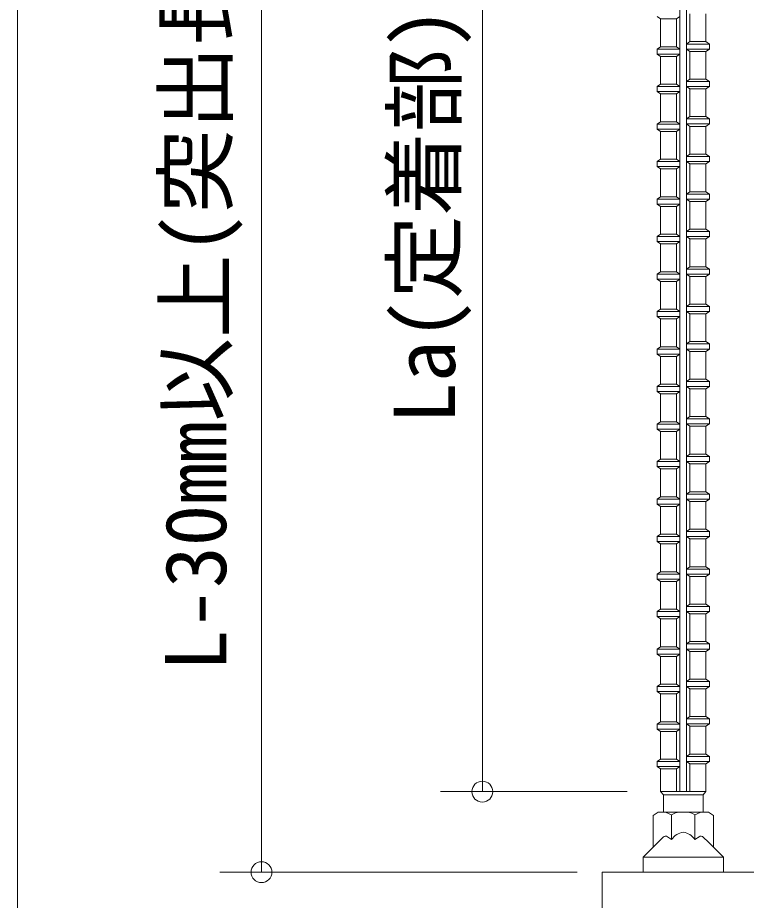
# Model space of a CAD drawing. Units: millimetres on the paper. Extents: x -269 to 150, y -163 to 142.
# Drawn here: x -129.09 to -111.64, y -42.59 to -21.44 of the extents above; entities that cross this region are included whole.
import ezdxf
from ezdxf.enums import TextEntityAlignment as Align

# ---------------------------------------------------------------- set-up
doc = ezdxf.new("R2010")
doc.units = ezdxf.units.MM
doc.layers.add('0-0_シート1', color=7, linetype='Continuous', lineweight=13)
doc.styles.add('ＭＳ ゴシック', font='')
doc.styles.get('ＭＳ ゴシック').set_extended_font_data('MS Gothic')

msp = doc.modelspace()

# ---------------------------------------------------------------- linework, layer by layer
at = {"layer": '0-0_シート1'}
for p, q in [((-129.094, -6.524), (-129.094, -45.919)), ((-123.256, -41.919), (-123.256, -12.768)), ((-117.966, -12.768), (-117.966, -39.989)), ((-113.234, -39.989), (-113.234, -12.768)), ((-113.074, -39.989), (-113.074, -12.768)), ((-112.994, -21.351), (-112.994, -22.017)), ((-112.61, -21.351), (-112.61, -22.017)), ((-113.698, -21.471), (-113.698, -22.138)), ((-113.314, -21.471), (-113.314, -22.138)), ((-113.778, -22.194), (-113.234, -22.194)), ((-113.234, -22.194), (-113.314, -22.138)), ((-113.234, -22.194), (-113.234, -22.314)), ((-113.074, -22.073), (-112.53, -22.073)), ((-113.074, -22.193), (-112.53, -22.193)), ((-112.53, -22.073), (-112.61, -22.017)), ((-112.53, -22.073), (-112.53, -22.193)), ((-113.778, -22.314), (-113.234, -22.314)), ((-113.698, -22.37), (-113.698, -23.036)), ((-113.314, -22.37), (-113.314, -23.036)), ((-112.994, -22.249), (-112.994, -22.916)), ((-112.61, -22.249), (-112.61, -22.916)), ((-113.234, -23.092), (-113.314, -23.036)), ((-113.074, -22.972), (-112.53, -22.972)), ((-112.53, -22.972), (-112.61, -22.916)), ((-112.53, -22.972), (-112.53, -23.092)), ((-113.778, -23.092), (-113.234, -23.092)), ((-113.778, -23.212), (-113.234, -23.212)), ((-113.234, -23.092), (-113.234, -23.212)), ((-113.074, -23.092), (-112.53, -23.092)), ((-112.994, -23.148), (-112.994, -23.814)), ((-112.61, -23.148), (-112.61, -23.814)), ((-113.698, -23.268), (-113.698, -23.935)), ((-113.314, -23.268), (-113.314, -23.935)), ((-113.074, -23.87), (-112.53, -23.87)), ((-112.53, -23.87), (-112.61, -23.814)), ((-112.53, -23.87), (-112.53, -23.99)), ((-113.778, -23.991), (-113.234, -23.991)), ((-113.778, -24.111), (-113.234, -24.111)), ((-113.234, -23.991), (-113.314, -23.935)), ((-113.234, -23.991), (-113.234, -24.111)), ((-113.074, -23.99), (-112.53, -23.99)), ((-112.994, -24.046), (-112.994, -24.713)), ((-112.61, -24.046), (-112.61, -24.713)), ((-113.698, -24.167), (-113.698, -24.833)), ((-113.314, -24.167), (-113.314, -24.833)), ((-112.53, -24.769), (-112.61, -24.713)), ((-113.778, -24.889), (-113.234, -24.889)), ((-113.234, -24.889), (-113.314, -24.833)), ((-113.234, -24.889), (-113.234, -25.009)), ((-113.074, -24.769), (-112.53, -24.769)), ((-113.074, -24.889), (-112.53, -24.889)), ((-112.994, -24.945), (-112.994, -25.612)), ((-112.61, -24.945), (-112.61, -25.612)), ((-112.53, -24.769), (-112.53, -24.889)), ((-113.778, -25.009), (-113.234, -25.009)), ((-113.698, -25.065), (-113.698, -25.732)), ((-113.314, -25.065), (-113.314, -25.732)), ((-113.778, -25.788), (-113.234, -25.788)), ((-113.234, -25.788), (-113.314, -25.732)), ((-113.234, -25.788), (-113.234, -25.908)), ((-113.074, -25.668), (-112.53, -25.668)), ((-113.074, -25.788), (-112.53, -25.788)), ((-112.53, -25.668), (-112.61, -25.612)), ((-112.53, -25.668), (-112.53, -25.788)), ((-113.778, -25.908), (-113.234, -25.908)), ((-113.698, -25.964), (-113.698, -26.631)), ((-113.314, -25.964), (-113.314, -26.631)), ((-112.994, -25.844), (-112.994, -26.51)), ((-112.61, -25.844), (-112.61, -26.51)), ((-113.234, -26.687), (-113.314, -26.631)), ((-113.074, -26.566), (-112.53, -26.566)), ((-112.53, -26.566), (-112.61, -26.51)), ((-112.53, -26.566), (-112.53, -26.686)), ((-113.778, -26.687), (-113.234, -26.687)), ((-113.778, -26.807), (-113.234, -26.807)), ((-113.698, -26.863), (-113.698, -27.529)), ((-113.314, -26.863), (-113.314, -27.529)), ((-113.234, -26.687), (-113.234, -26.807)), ((-113.074, -26.686), (-112.53, -26.686)), ((-112.994, -26.742), (-112.994, -27.409)), ((-112.61, -26.742), (-112.61, -27.409)), ((-113.074, -27.465), (-112.53, -27.465)), ((-112.53, -27.465), (-112.61, -27.409)), ((-112.53, -27.465), (-112.53, -27.585)), ((-113.778, -27.585), (-113.234, -27.585)), ((-113.778, -27.705), (-113.234, -27.705)), ((-113.234, -27.585), (-113.314, -27.529)), ((-113.234, -27.585), (-113.234, -27.705)), ((-113.074, -27.585), (-112.53, -27.585)), ((-112.994, -27.641), (-112.994, -28.307)), ((-112.61, -27.641), (-112.61, -28.307)), ((-113.698, -27.761), (-113.698, -28.428)), ((-113.314, -27.761), (-113.314, -28.428)), ((-112.53, -28.363), (-112.61, -28.307)), ((-113.778, -28.484), (-113.234, -28.484)), ((-113.234, -28.484), (-113.314, -28.428)), ((-113.234, -28.484), (-113.234, -28.604)), ((-113.074, -28.363), (-112.53, -28.363)), ((-113.074, -28.484), (-112.53, -28.484)), ((-112.994, -28.54), (-112.994, -29.206)), ((-112.61, -28.54), (-112.61, -29.206)), ((-112.53, -28.363), (-112.53, -28.484)), ((-113.778, -28.604), (-113.234, -28.604)), ((-113.698, -28.66), (-113.698, -29.327)), ((-113.314, -28.66), (-113.314, -29.327)), ((-113.778, -29.383), (-113.234, -29.383)), ((-113.234, -29.383), (-113.314, -29.327)), ((-113.234, -29.383), (-113.234, -29.503)), ((-113.074, -29.262), (-112.53, -29.262)), ((-113.074, -29.382), (-112.53, -29.382)), ((-112.53, -29.262), (-112.61, -29.206)), ((-112.53, -29.262), (-112.53, -29.382)), ((-113.778, -29.503), (-113.234, -29.503)), ((-113.698, -29.559), (-113.698, -30.225)), ((-113.314, -29.559), (-113.314, -30.225)), ((-112.994, -29.438), (-112.994, -30.105)), ((-112.61, -29.438), (-112.61, -30.105)), ((-113.234, -30.281), (-113.314, -30.225)), ((-113.074, -30.161), (-112.53, -30.161)), ((-112.53, -30.161), (-112.61, -30.105)), ((-112.53, -30.161), (-112.53, -30.281)), ((-113.778, -30.281), (-113.234, -30.281)), ((-113.778, -30.401), (-113.234, -30.401)), ((-113.698, -30.457), (-113.698, -31.124)), ((-113.314, -30.457), (-113.314, -31.124)), ((-113.234, -30.281), (-113.234, -30.401)), ((-113.074, -30.281), (-112.53, -30.281)), ((-112.994, -30.337), (-112.994, -31.003)), ((-112.61, -30.337), (-112.61, -31.003)), ((-113.074, -31.059), (-112.53, -31.059)), ((-112.53, -31.059), (-112.61, -31.003)), ((-112.53, -31.059), (-112.53, -31.179)), ((-113.778, -31.18), (-113.234, -31.18)), ((-113.778, -31.3), (-113.234, -31.3)), ((-113.234, -31.18), (-113.314, -31.124)), ((-113.234, -31.18), (-113.234, -31.3)), ((-113.074, -31.179), (-112.53, -31.179)), ((-112.994, -31.235), (-112.994, -31.902)), ((-112.61, -31.235), (-112.61, -31.902)), ((-113.698, -31.356), (-113.698, -32.022)), ((-113.314, -31.356), (-113.314, -32.022)), ((-112.53, -31.958), (-112.61, -31.902)), ((-113.778, -32.078), (-113.234, -32.078)), ((-113.234, -32.078), (-113.314, -32.022)), ((-113.234, -32.078), (-113.234, -32.198)), ((-113.074, -31.958), (-112.53, -31.958)), ((-113.074, -32.078), (-112.53, -32.078)), ((-112.994, -32.134), (-112.994, -32.801)), ((-112.61, -32.134), (-112.61, -32.801)), ((-112.53, -31.958), (-112.53, -32.078)), ((-113.778, -32.198), (-113.234, -32.198)), ((-113.698, -32.254), (-113.698, -32.921)), ((-113.314, -32.254), (-113.314, -32.921)), ((-113.778, -32.977), (-113.234, -32.977)), ((-113.234, -32.977), (-113.314, -32.921)), ((-113.234, -32.977), (-113.234, -33.097)), ((-113.074, -32.857), (-112.53, -32.857)), ((-113.074, -32.977), (-112.53, -32.977)), ((-112.53, -32.857), (-112.61, -32.801)), ((-112.53, -32.857), (-112.53, -32.977)), ((-113.778, -33.097), (-113.234, -33.097)), ((-113.698, -33.153), (-113.698, -33.82)), ((-113.314, -33.153), (-113.314, -33.82)), ((-112.994, -33.033), (-112.994, -33.699)), ((-112.61, -33.033), (-112.61, -33.699)), ((-113.234, -33.876), (-113.314, -33.82)), ((-113.074, -33.755), (-112.53, -33.755)), ((-112.53, -33.755), (-112.61, -33.699)), ((-112.53, -33.755), (-112.53, -33.875)), ((-113.778, -33.876), (-113.234, -33.876)), ((-113.778, -33.996), (-113.234, -33.996)), ((-113.698, -34.052), (-113.698, -34.718)), ((-113.314, -34.052), (-113.314, -34.718)), ((-113.234, -33.876), (-113.234, -33.996)), ((-113.074, -33.875), (-112.53, -33.875)), ((-112.994, -33.931), (-112.994, -34.598)), ((-112.61, -33.931), (-112.61, -34.598)), ((-113.074, -34.654), (-112.53, -34.654)), ((-112.53, -34.654), (-112.61, -34.598)), ((-112.53, -34.654), (-112.53, -34.774)), ((-113.778, -34.774), (-113.234, -34.774)), ((-113.778, -34.894), (-113.234, -34.894)), ((-113.234, -34.774), (-113.314, -34.718)), ((-113.234, -34.774), (-113.234, -34.894)), ((-113.074, -34.774), (-112.53, -34.774)), ((-112.994, -34.83), (-112.994, -35.496)), ((-112.61, -34.83), (-112.61, -35.496)), ((-113.698, -34.95), (-113.698, -35.617)), ((-113.314, -34.95), (-113.314, -35.617)), ((-112.53, -35.552), (-112.61, -35.496)), ((-113.778, -35.673), (-113.234, -35.673)), ((-113.234, -35.673), (-113.314, -35.617)), ((-113.234, -35.673), (-113.234, -35.793)), ((-113.074, -35.552), (-112.53, -35.552)), ((-113.074, -35.672), (-112.53, -35.672)), ((-112.994, -35.728), (-112.994, -36.395)), ((-112.61, -35.728), (-112.61, -36.395)), ((-112.53, -35.552), (-112.53, -35.672)), ((-113.778, -35.793), (-113.234, -35.793)), ((-113.698, -35.849), (-113.698, -36.515)), ((-113.314, -35.849), (-113.314, -36.515)), ((-113.778, -36.571), (-113.234, -36.571)), ((-113.234, -36.571), (-113.314, -36.515)), ((-113.234, -36.571), (-113.234, -36.691)), ((-113.074, -36.451), (-112.53, -36.451)), ((-113.074, -36.571), (-112.53, -36.571)), ((-112.53, -36.451), (-112.61, -36.395)), ((-112.53, -36.451), (-112.53, -36.571)), ((-113.778, -36.691), (-113.234, -36.691)), ((-113.698, -36.747), (-113.698, -37.414)), ((-113.314, -36.747), (-113.314, -37.414)), ((-112.994, -36.627), (-112.994, -37.294)), ((-112.61, -36.627), (-112.61, -37.294)), ((-113.234, -37.47), (-113.314, -37.414)), ((-113.074, -37.35), (-112.53, -37.35)), ((-112.53, -37.35), (-112.61, -37.294)), ((-112.53, -37.35), (-112.53, -37.47)), ((-113.778, -37.47), (-113.234, -37.47)), ((-113.778, -37.59), (-113.234, -37.59)), ((-113.698, -37.646), (-113.698, -38.313)), ((-113.314, -37.646), (-113.314, -38.313)), ((-113.234, -37.47), (-113.234, -37.59)), ((-113.074, -37.47), (-112.53, -37.47)), ((-112.994, -37.526), (-112.994, -38.192)), ((-112.61, -37.526), (-112.61, -38.192)), ((-113.074, -38.248), (-112.53, -38.248)), ((-112.53, -38.248), (-112.61, -38.192)), ((-112.53, -38.248), (-112.53, -38.368)), ((-113.778, -38.369), (-113.234, -38.369)), ((-113.778, -38.489), (-113.234, -38.489)), ((-113.234, -38.369), (-113.314, -38.313)), ((-113.234, -38.369), (-113.234, -38.489)), ((-113.074, -38.368), (-112.53, -38.368)), ((-112.994, -38.424), (-112.994, -39.091)), ((-112.61, -38.424), (-112.61, -39.091)), ((-113.698, -38.545), (-113.698, -39.211)), ((-113.314, -38.545), (-113.314, -39.211)), ((-112.53, -39.147), (-112.61, -39.091)), ((-113.778, -39.267), (-113.234, -39.267)), ((-113.234, -39.267), (-113.314, -39.211)), ((-113.234, -39.267), (-113.234, -39.387)), ((-113.074, -39.147), (-112.53, -39.147)), ((-113.074, -39.267), (-112.53, -39.267)), ((-112.994, -39.323), (-112.994, -39.989)), ((-112.61, -39.323), (-112.61, -39.989)), ((-112.53, -39.147), (-112.53, -39.267)), ((-113.778, -39.387), (-113.234, -39.387)), ((-113.698, -39.443), (-113.698, -39.989)), ((-113.314, -39.443), (-113.314, -39.989)), ((-118.966, -39.989), (-114.495, -39.989)), ((-113.698, -39.989), (-112.61, -39.989)), ((-113.698, -39.989), (-113.628, -40.069)), ((-113.628, -40.069), (-112.68, -40.069)), ((-113.628, -40.479), (-113.628, -40.069)), ((-112.68, -40.069), (-112.61, -39.989)), ((-112.68, -40.48), (-112.68, -40.069)), ((-113.874, -40.559), (-113.754, -40.479)), ((-113.874, -40.559), (-113.874, -41.319)), ((-113.754, -40.479), (-113.623, -40.479)), ((-113.434, -40.545), (-113.434, -41.135)), ((-113.305, -40.479), (-113.228, -40.479)), ((-113.228, -40.479), (-113.152, -40.479)), ((-113.08, -40.479), (-113.156, -40.479)), ((-113.003, -40.479), (-113.08, -40.479)), ((-112.874, -40.545), (-112.874, -41.135)), ((-112.554, -40.479), (-112.685, -40.479)), ((-112.434, -40.559), (-112.554, -40.479)), ((-112.434, -40.559), (-112.434, -41.319)), ((-113.754, -41.199), (-114.114, -41.559)), ((-113.633, -41.078), (-113.754, -41.199)), ((-113.531, -41.069), (-113.434, -41.135)), ((-112.777, -41.069), (-112.874, -41.135)), ((-112.675, -41.078), (-112.554, -41.199)), ((-112.554, -41.199), (-112.194, -41.559)), ((-114.114, -41.919), (-114.114, -41.559)), ((-114.114, -41.559), (-112.194, -41.559)), ((-124.256, -41.919), (-115.698, -41.919)), ((-115.094, -41.919), (-111.094, -41.919)), ((-115.094, -41.919), (-115.094, -62.921)), ((-114.114, -41.919), (-113.154, -41.919)), ((-112.194, -41.919), (-113.154, -41.919))]:
    msp.add_line(p, q, dxfattribs=at)
for points in [[(-113.778, -21.415), (-113.698, -21.471), (-113.314, -21.471), (-113.234, -21.415)], [(-113.778, -22.314), (-113.778, -22.194), (-113.698, -22.138), (-113.314, -22.138)], [(-113.074, -22.193), (-113.074, -22.073), (-112.994, -22.017), (-112.61, -22.017)], [(-113.074, -22.193), (-112.994, -22.249), (-112.61, -22.249), (-112.53, -22.193)], [(-113.778, -22.314), (-113.698, -22.37), (-113.314, -22.37), (-113.234, -22.314)], [(-113.778, -23.212), (-113.778, -23.092), (-113.698, -23.036), (-113.314, -23.036)], [(-113.074, -23.092), (-113.074, -22.972), (-112.994, -22.916), (-112.61, -22.916)], [(-113.778, -23.212), (-113.698, -23.268), (-113.314, -23.268), (-113.234, -23.212)], [(-113.074, -23.092), (-112.994, -23.148), (-112.61, -23.148), (-112.53, -23.092)], [(-113.074, -23.99), (-113.074, -23.87), (-112.994, -23.814), (-112.61, -23.814)], [(-113.778, -24.111), (-113.778, -23.991), (-113.698, -23.935), (-113.314, -23.935)], [(-113.778, -24.111), (-113.698, -24.167), (-113.314, -24.167), (-113.234, -24.111)], [(-113.074, -23.99), (-112.994, -24.046), (-112.61, -24.046), (-112.53, -23.99)], [(-113.074, -24.889), (-113.074, -24.769), (-112.994, -24.713), (-112.61, -24.713)], [(-113.778, -25.009), (-113.778, -24.889), (-113.698, -24.833), (-113.314, -24.833)], [(-113.074, -24.889), (-112.994, -24.945), (-112.61, -24.945), (-112.53, -24.889)], [(-113.778, -25.009), (-113.698, -25.065), (-113.314, -25.065), (-113.234, -25.009)], [(-113.778, -25.908), (-113.778, -25.788), (-113.698, -25.732), (-113.314, -25.732)], [(-113.074, -25.788), (-113.074, -25.668), (-112.994, -25.612), (-112.61, -25.612)], [(-113.074, -25.788), (-112.994, -25.844), (-112.61, -25.844), (-112.53, -25.788)], [(-113.778, -25.908), (-113.698, -25.964), (-113.314, -25.964), (-113.234, -25.908)], [(-113.778, -26.807), (-113.778, -26.687), (-113.698, -26.631), (-113.314, -26.631)], [(-113.074, -26.686), (-113.074, -26.566), (-112.994, -26.51), (-112.61, -26.51)], [(-113.778, -26.807), (-113.698, -26.863), (-113.314, -26.863), (-113.234, -26.807)], [(-113.074, -26.686), (-112.994, -26.742), (-112.61, -26.742), (-112.53, -26.686)], [(-113.074, -27.585), (-113.074, -27.465), (-112.994, -27.409), (-112.61, -27.409)], [(-113.778, -27.705), (-113.778, -27.585), (-113.698, -27.529), (-113.314, -27.529)], [(-113.778, -27.705), (-113.698, -27.761), (-113.314, -27.761), (-113.234, -27.705)], [(-113.074, -27.585), (-112.994, -27.641), (-112.61, -27.641), (-112.53, -27.585)], [(-113.074, -28.484), (-113.074, -28.363), (-112.994, -28.307), (-112.61, -28.307)], [(-113.778, -28.604), (-113.778, -28.484), (-113.698, -28.428), (-113.314, -28.428)], [(-113.074, -28.484), (-112.994, -28.54), (-112.61, -28.54), (-112.53, -28.484)], [(-113.778, -28.604), (-113.698, -28.66), (-113.314, -28.66), (-113.234, -28.604)], [(-113.778, -29.503), (-113.778, -29.383), (-113.698, -29.327), (-113.314, -29.327)], [(-113.074, -29.382), (-113.074, -29.262), (-112.994, -29.206), (-112.61, -29.206)], [(-113.074, -29.382), (-112.994, -29.438), (-112.61, -29.438), (-112.53, -29.382)], [(-113.778, -29.503), (-113.698, -29.559), (-113.314, -29.559), (-113.234, -29.503)], [(-113.778, -30.401), (-113.778, -30.281), (-113.698, -30.225), (-113.314, -30.225)], [(-113.074, -30.281), (-113.074, -30.161), (-112.994, -30.105), (-112.61, -30.105)], [(-113.778, -30.401), (-113.698, -30.457), (-113.314, -30.457), (-113.234, -30.401)], [(-113.074, -30.281), (-112.994, -30.337), (-112.61, -30.337), (-112.53, -30.281)], [(-113.074, -31.179), (-113.074, -31.059), (-112.994, -31.003), (-112.61, -31.003)], [(-113.778, -31.3), (-113.778, -31.18), (-113.698, -31.124), (-113.314, -31.124)], [(-113.778, -31.3), (-113.698, -31.356), (-113.314, -31.356), (-113.234, -31.3)], [(-113.074, -31.179), (-112.994, -31.235), (-112.61, -31.235), (-112.53, -31.179)], [(-113.074, -32.078), (-113.074, -31.958), (-112.994, -31.902), (-112.61, -31.902)], [(-113.778, -32.198), (-113.778, -32.078), (-113.698, -32.022), (-113.314, -32.022)], [(-113.074, -32.078), (-112.994, -32.134), (-112.61, -32.134), (-112.53, -32.078)], [(-113.778, -32.198), (-113.698, -32.254), (-113.314, -32.254), (-113.234, -32.198)], [(-113.778, -33.097), (-113.778, -32.977), (-113.698, -32.921), (-113.314, -32.921)], [(-113.074, -32.977), (-113.074, -32.857), (-112.994, -32.801), (-112.61, -32.801)], [(-113.074, -32.977), (-112.994, -33.033), (-112.61, -33.033), (-112.53, -32.977)], [(-113.778, -33.097), (-113.698, -33.153), (-113.314, -33.153), (-113.234, -33.097)], [(-113.778, -33.996), (-113.778, -33.876), (-113.698, -33.82), (-113.314, -33.82)], [(-113.074, -33.875), (-113.074, -33.755), (-112.994, -33.699), (-112.61, -33.699)], [(-113.778, -33.996), (-113.698, -34.052), (-113.314, -34.052), (-113.234, -33.996)], [(-113.074, -33.875), (-112.994, -33.931), (-112.61, -33.931), (-112.53, -33.875)], [(-113.074, -34.774), (-113.074, -34.654), (-112.994, -34.598), (-112.61, -34.598)], [(-113.778, -34.894), (-113.778, -34.774), (-113.698, -34.718), (-113.314, -34.718)], [(-113.778, -34.894), (-113.698, -34.95), (-113.314, -34.95), (-113.234, -34.894)], [(-113.074, -34.774), (-112.994, -34.83), (-112.61, -34.83), (-112.53, -34.774)], [(-113.074, -35.672), (-113.074, -35.552), (-112.994, -35.496), (-112.61, -35.496)], [(-113.778, -35.793), (-113.778, -35.673), (-113.698, -35.617), (-113.314, -35.617)], [(-113.074, -35.672), (-112.994, -35.728), (-112.61, -35.728), (-112.53, -35.672)], [(-113.778, -35.793), (-113.698, -35.849), (-113.314, -35.849), (-113.234, -35.793)], [(-113.778, -36.691), (-113.778, -36.571), (-113.698, -36.515), (-113.314, -36.515)], [(-113.074, -36.571), (-113.074, -36.451), (-112.994, -36.395), (-112.61, -36.395)], [(-113.074, -36.571), (-112.994, -36.627), (-112.61, -36.627), (-112.53, -36.571)], [(-113.778, -36.691), (-113.698, -36.747), (-113.314, -36.747), (-113.234, -36.691)], [(-113.778, -37.59), (-113.778, -37.47), (-113.698, -37.414), (-113.314, -37.414)], [(-113.074, -37.47), (-113.074, -37.35), (-112.994, -37.294), (-112.61, -37.294)], [(-113.778, -37.59), (-113.698, -37.646), (-113.314, -37.646), (-113.234, -37.59)], [(-113.074, -37.47), (-112.994, -37.526), (-112.61, -37.526), (-112.53, -37.47)], [(-113.074, -38.368), (-113.074, -38.248), (-112.994, -38.192), (-112.61, -38.192)], [(-113.778, -38.489), (-113.778, -38.369), (-113.698, -38.313), (-113.314, -38.313)], [(-113.778, -38.489), (-113.698, -38.545), (-113.314, -38.545), (-113.234, -38.489)], [(-113.074, -38.368), (-112.994, -38.424), (-112.61, -38.424), (-112.53, -38.368)], [(-113.074, -39.267), (-113.074, -39.147), (-112.994, -39.091), (-112.61, -39.091)], [(-113.778, -39.387), (-113.778, -39.267), (-113.698, -39.211), (-113.314, -39.211)], [(-113.074, -39.267), (-112.994, -39.323), (-112.61, -39.323), (-112.53, -39.267)], [(-113.778, -39.387), (-113.698, -39.443), (-113.314, -39.443), (-113.234, -39.387)], [(-113.434, -40.479), (-113.154, -40.48), (-113.623, -40.479)], [(-113.561, -40.492), (-113.434, -40.545), (-113.373, -40.514)], [(-112.874, -40.479), (-113.154, -40.48), (-112.685, -40.479)], [(-112.747, -40.492), (-112.874, -40.545), (-112.935, -40.514)], [(-112.73, -41.919), (-112.194, -41.919), (-112.194, -41.559)]]:
    msp.add_lwpolyline(points, dxfattribs=at)
for centre in [(-117.966, -39.989), (-123.256, -41.919)]:
    msp.add_circle(centre, 0.25, dxfattribs=at)
for centre, radius, start, end in [((-113.623, -40.639), 0.16, 67.1129, 89.9444), ((-113.228, -40.799), 0.32, 90, 116.9479), ((-113.08, -40.799), 0.32, 63.0521, 90), ((-112.685, -40.639), 0.16, 90.0556, 112.8871), ((-113.083, -41.384), 0.43, 99.461, 144.6669), ((-113.225, -41.384), 0.43, 35.3331, 80.539), ((-113.577, -41.135), 0.08, 55.6613, 134.9721), ((-112.731, -41.135), 0.08, 45.0279, 124.3387)]:
    msp.add_arc(centre, radius, start, end, dxfattribs=at)

# ---------------------------------------------------------------- texts
at = {"layer": '0-0_シート1', "style": 'ＭＳ ゴシック'}
for s, p in [('L-30mm以上(突出長さ)', (-123.661, -37.102)), ('La(定着部)', (-118.184, -31.175))]:
    msp.add_text(s, height=1.466, rotation=90, dxfattribs=at).set_placement(p, align=Align.BOTTOM_LEFT)

doc.saveas('drawing.dxf')
